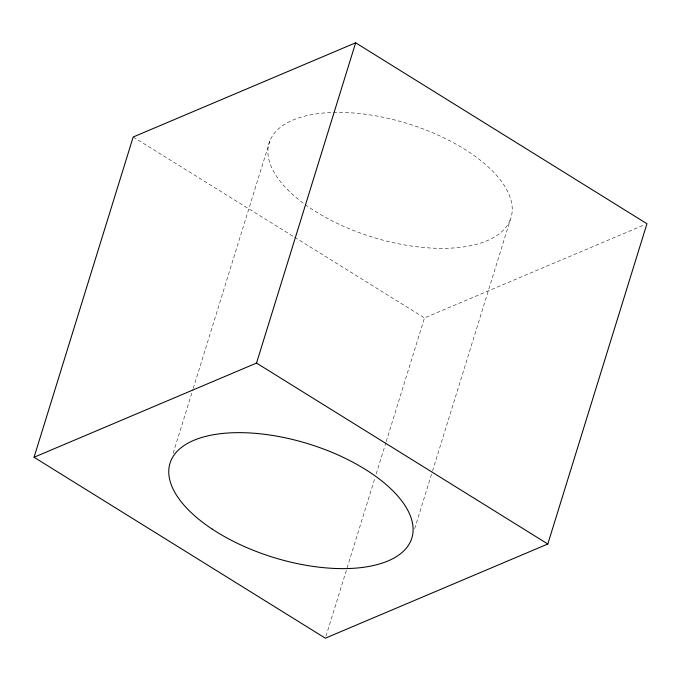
<?xml version="1.0" encoding="UTF-8"?>
<svg xmlns="http://www.w3.org/2000/svg" width="681" height="681" viewBox="0 0 681 681"><rect width="100%" height="100%" fill="white"/><g stroke="black" fill="none" stroke-linecap="round" stroke-linejoin="round"><path stroke-width="0.51" stroke-dasharray="3.4 2.55" d="M173.161 453.299L192.927 389.447M193.234 388.434L269.787 141.146M325.978 636.156L374.916 478.053M376.176 474.002L385.897 442.582M386.212 441.569L424.484 317.925L645.001 224.56M414.661 528.711L432.231 471.95M432.546 470.937L510.35 219.597A126.564 59.417 17.2 0 0 348.493 112.663A126.564 59.417 17.2 0 0 311.362 208.846A126.564 59.417 17.2 0 0 510.35 219.597M133.187 137L293.715 236.707M294.618 237.26L424.484 317.925"/><path stroke-width="1.02" d="M34.05 457.266L133.187 137L355.652 42.809L646.95 223.734L547.813 544L325.348 638.191L34.05 457.266L256.516 363.075L355.652 42.809M256.516 363.075L547.813 544M212.225 529.111A126.564 59.417 17.2 0 0 411.213 539.854A126.564 59.417 17.2 0 0 249.357 432.929A126.564 59.417 17.2 0 0 212.225 529.111"/></g></svg>
